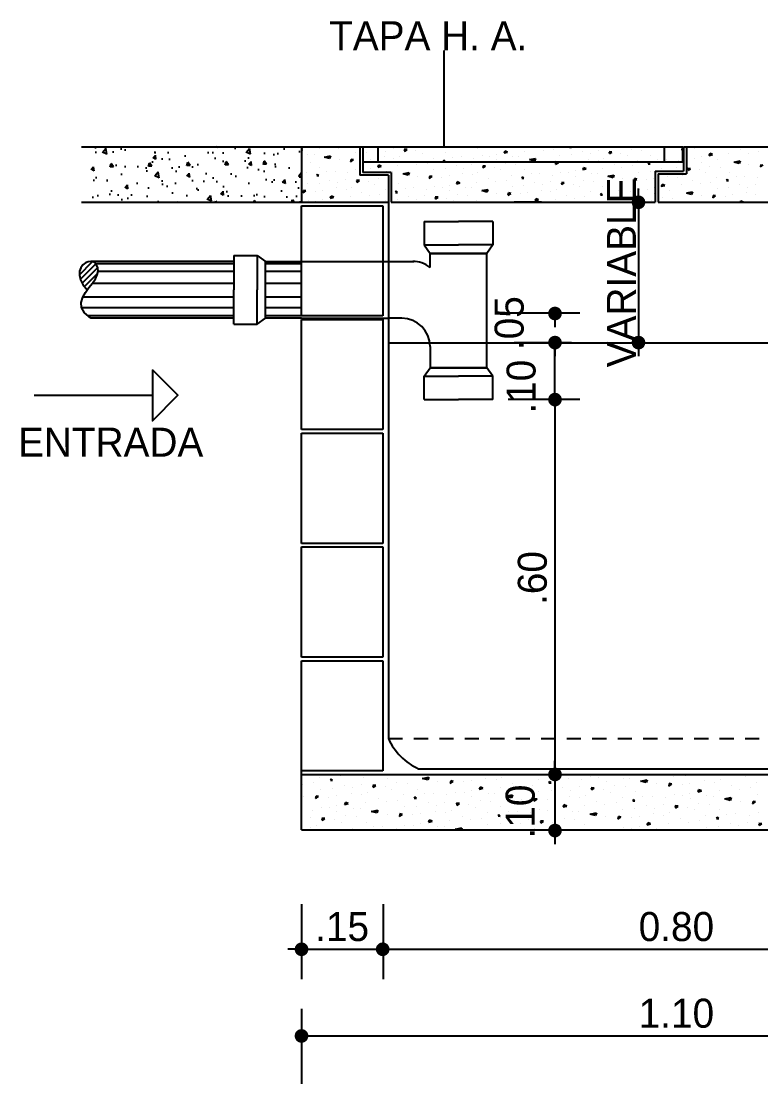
# Model space of a CAD drawing. Header units: inches. Extents: x -370 to 18, y -197 to 199.
# Drawn here: x -215.76 to -209.23, y -80.31 to -70.94 of the extents above; entities that cross this region are included whole.
import ezdxf
from ezdxf.enums import TextEntityAlignment as Align

# ---------------------------------------------------------------- set-up
doc = ezdxf.new("R2010")
doc.units = ezdxf.units.IN
doc.header["$MEASUREMENT"] = 0
doc.linetypes.add('HIDDEN2', pattern=[0.1875, 0.125, -0.0625])
for name, color, linetype in [('1', 1, 'Continuous'), ('2', 2, 'Continuous'), ('3', 3, 'Continuous'), ('5', 1, 'Continuous'), ('6', 6, 'Continuous'), ('6A', 1, 'HIDDEN2'), ('D3', 1, 'Continuous'), ('H', 3, 'Continuous'), ('TEXTO DS', 2, 'Continuous')]:
    doc.layers.add(name, color=color, linetype=linetype)
doc.styles.add('T80', font='')
doc.styles.get('T80').set_extended_font_data('Futura Bk BT')

# ---------------------------------------------------------------- blocks, each defined once
blk = doc.blocks.new('*X677')
at = {"color": 0}
for p, q in [((43.1496, 13.0981), (43.1475, 13.0988)), ((43.1475, 13.0975), (43.1496, 13.0981)), ((43.1787, 13.0991), (43.1787, 13.0991)), ((43.2123, 13.1006), (43.2123, 13.1006)), ((43.2814, 13.099), (43.2814, 13.099)), ((43.3091, 13.1003), (43.3091, 13.1003)), ((43.3332, 13.0981), (43.3282, 13.0984)), ((43.3283, 13.0984), (43.3291, 13.0953)), ((43.329, 13.0953), (43.3332, 13.0981)), ((43.3674, 13.1024), (43.3674, 13.1024)), ((43.3851, 13.1008), (43.3851, 13.1008)), ((43.4564, 13.1028), (43.4561, 13.1015)), ((43.4561, 13.1016), (43.458, 13.1028)), ((43.5596, 13.102), (43.5596, 13.102)), ((43.5914, 13.0988), (43.5914, 13.0988)), ((43.6192, 13.1028), (43.619, 13.1024)), ((43.619, 13.1024), (43.6226, 13.1023)), ((43.6225, 13.1024), (43.622, 13.1028)), ((43.7279, 13.098), (43.7279, 13.098)), ((43.7964, 13.1008), (43.7964, 13.1008)), ((43.8175, 13.1013), (43.8167, 13.0972)), ((43.8167, 13.0972), (43.82, 13.0994)), ((43.82, 13.1009), (43.8175, 13.1014)), ((43.8389, 13.0997), (43.8389, 13.0997)), ((43.8517, 13.1021), (43.8517, 13.1021)), ((43.9201, 13.0976), (43.9201, 13.0976)), ((43.1586, 13.0896), (43.1586, 13.0896)), ((43.1695, 13.0895), (43.1695, 13.0895)), ((43.188, 13.0848), (43.1986, 13.0869)), ((43.1968, 13.0822), (43.188, 13.0848)), ((43.1985, 13.0869), (43.1968, 13.0822)), ((43.2137, 13.0801), (43.2137, 13.0801)), ((43.2348, 13.0806), (43.2339, 13.0765)), ((43.2339, 13.0765), (43.239, 13.0798)), ((43.239, 13.0798), (43.2348, 13.0807)), ((43.2416, 13.0922), (43.2416, 13.0922)), ((43.2561, 13.079), (43.2561, 13.079)), ((43.2621, 13.0936), (43.2621, 13.0936)), ((43.2689, 13.0814), (43.2689, 13.0814)), ((43.2928, 13.085), (43.2928, 13.085)), ((43.2949, 13.0946), (43.2949, 13.0946)), ((43.3097, 13.0828), (43.3097, 13.0828)), ((43.3192, 13.0866), (43.3192, 13.0866)), ((43.3487, 13.0962), (43.3487, 13.0962)), ((43.36, 13.0916), (43.36, 13.0916)), ((43.3791, 13.0825), (43.3791, 13.0825)), ((43.3979, 13.0793), (43.3968, 13.0773)), ((43.4003, 13.0773), (43.3979, 13.0793)), ((43.4014, 13.0922), (43.4014, 13.0922)), ((43.4135, 13.0846), (43.4135, 13.0846)), ((43.4287, 13.085), (43.4287, 13.085)), ((43.4506, 13.0825), (43.4506, 13.0825)), ((43.4654, 13.0873), (43.4654, 13.0873)), ((43.479, 13.0866), (43.479, 13.0866)), ((43.4912, 13.0898), (43.4912, 13.0898)), ((43.4914, 13.0803), (43.4914, 13.0803)), ((43.5054, 13.0954), (43.504, 13.0921)), ((43.504, 13.0922), (43.5101, 13.0937)), ((43.5101, 13.0937), (43.5054, 13.0954)), ((43.5192, 13.0853), (43.5192, 13.0853)), ((43.53, 13.0851), (43.53, 13.0851)), ((43.5393, 13.0947), (43.5393, 13.0947)), ((43.5485, 13.0805), (43.5591, 13.0826)), ((43.5574, 13.0778), (43.5485, 13.0804)), ((43.5591, 13.0826), (43.5574, 13.0779)), ((43.5728, 13.0963), (43.5728, 13.0963)), ((43.6021, 13.0879), (43.6021, 13.0879)), ((43.6227, 13.0893), (43.6227, 13.0893)), ((43.6419, 13.0946), (43.6419, 13.0946)), ((43.6534, 13.0806), (43.6534, 13.0806)), ((43.6554, 13.0903), (43.6554, 13.0903)), ((43.6696, 13.0959), (43.6696, 13.0959)), ((43.6703, 13.0785), (43.6703, 13.0785)), ((43.6797, 13.0822), (43.6797, 13.0822)), ((43.6937, 13.0937), (43.6887, 13.0941)), ((43.6888, 13.094), (43.6896, 13.091)), ((43.6895, 13.091), (43.6937, 13.0937)), ((43.7092, 13.0919), (43.7092, 13.0919)), ((43.7206, 13.0873), (43.7206, 13.0873)), ((43.7396, 13.0782), (43.7396, 13.0782)), ((43.7456, 13.0964), (43.7456, 13.0964)), ((43.7619, 13.0879), (43.7619, 13.0879)), ((43.774, 13.0803), (43.774, 13.0803)), ((43.7893, 13.0806), (43.7893, 13.0806)), ((43.8112, 13.0782), (43.8112, 13.0782)), ((43.8259, 13.083), (43.8259, 13.083)), ((43.8395, 13.0823), (43.8395, 13.0823)), ((43.8517, 13.0854), (43.8517, 13.0854)), ((43.8659, 13.0911), (43.8645, 13.0878)), ((43.8645, 13.0878), (43.8706, 13.0894)), ((43.8706, 13.0894), (43.866, 13.0911)), ((43.8797, 13.0809), (43.8797, 13.0809)), ((43.8998, 13.0904), (43.8998, 13.0904)), ((43.909, 13.0761), (43.9196, 13.0782)), ((43.9196, 13.0782), (43.9179, 13.0735)), ((43.9334, 13.0919), (43.9334, 13.0919)), ((43.952, 13.0945), (43.952, 13.0945)), ((43.1629, 13.0757), (43.1629, 13.0757)), ((43.1792, 13.0672), (43.1792, 13.0672)), ((43.1913, 13.0595), (43.1913, 13.0595)), ((43.2065, 13.0599), (43.2065, 13.0599)), ((43.2432, 13.0623), (43.2432, 13.0623)), ((43.2568, 13.0615), (43.2568, 13.0615)), ((43.269, 13.0647), (43.269, 13.0647)), ((43.2832, 13.0704), (43.2818, 13.0671)), ((43.2818, 13.0671), (43.2879, 13.0687)), ((43.2879, 13.0687), (43.2832, 13.0704)), ((43.297, 13.0602), (43.297, 13.0602)), ((43.3078, 13.0601), (43.3078, 13.0601)), ((43.3171, 13.0697), (43.3171, 13.0697)), ((43.3374, 13.0769), (43.3374, 13.0769)), ((43.3506, 13.0712), (43.3506, 13.0712)), ((43.3693, 13.0738), (43.3693, 13.0738)), ((43.3799, 13.0628), (43.3799, 13.0628)), ((43.3968, 13.0773), (43.4004, 13.0772)), ((43.4005, 13.0642), (43.4005, 13.0642)), ((43.4197, 13.0696), (43.4197, 13.0696)), ((43.4332, 13.0652), (43.4332, 13.0652)), ((43.4474, 13.0709), (43.4474, 13.0709)), ((43.4666, 13.069), (43.4674, 13.0659)), ((43.4715, 13.0687), (43.4666, 13.069)), ((43.4673, 13.0659), (43.4715, 13.0687)), ((43.487, 13.0668), (43.487, 13.0668)), ((43.4984, 13.0622), (43.4984, 13.0622)), ((43.5057, 13.073), (43.5057, 13.073)), ((43.5234, 13.0714), (43.5234, 13.0714)), ((43.5397, 13.0628), (43.5397, 13.0628)), ((43.5743, 13.0757), (43.5743, 13.0757)), ((43.5953, 13.0763), (43.5945, 13.0721)), ((43.5945, 13.0722), (43.5995, 13.0754)), ((43.5995, 13.0754), (43.5953, 13.0763)), ((43.6167, 13.0747), (43.6167, 13.0747)), ((43.6295, 13.077), (43.6295, 13.077)), ((43.6295, 13.0604), (43.6295, 13.0604)), ((43.6437, 13.066), (43.6423, 13.0627)), ((43.6423, 13.0628), (43.6484, 13.0643)), ((43.6484, 13.0643), (43.6438, 13.066)), ((43.6776, 13.0653), (43.6776, 13.0653)), ((43.6979, 13.0726), (43.6979, 13.0726)), ((43.7112, 13.0669), (43.7112, 13.0669)), ((43.7298, 13.0694), (43.7298, 13.0694)), ((43.7584, 13.0749), (43.7573, 13.073)), ((43.7573, 13.073), (43.7609, 13.0729)), ((43.7609, 13.073), (43.7584, 13.0749)), ((43.761, 13.0599), (43.761, 13.0599)), ((43.7802, 13.0652), (43.7802, 13.0652)), ((43.7937, 13.0609), (43.7937, 13.0609)), ((43.808, 13.0665), (43.808, 13.0665)), ((43.8271, 13.0646), (43.8279, 13.0616)), ((43.8321, 13.0643), (43.8271, 13.0646)), ((43.8279, 13.0616), (43.8321, 13.0643)), ((43.8476, 13.0625), (43.8476, 13.0625)), ((43.8519, 13.076), (43.8519, 13.076)), ((43.8662, 13.0686), (43.8662, 13.0686)), ((43.884, 13.067), (43.884, 13.067)), ((43.9179, 13.0735), (43.909, 13.0761)), ((43.9348, 13.0714), (43.9348, 13.0714)), ((43.9559, 13.0719), (43.955, 13.0678)), ((43.955, 13.0678), (43.96, 13.0711)), ((43.1569, 13.0575), (43.1569, 13.0575)), ((43.1757, 13.0542), (43.1746, 13.0523)), ((43.1746, 13.0522), (43.1782, 13.0522)), ((43.1781, 13.0522), (43.1757, 13.0542)), ((43.1975, 13.0445), (43.1975, 13.0445)), ((43.2252, 13.0458), (43.2252, 13.0458)), ((43.2284, 13.0574), (43.2284, 13.0574)), ((43.2444, 13.0439), (43.2452, 13.0408)), ((43.2493, 13.0436), (43.2444, 13.0439)), ((43.2451, 13.0409), (43.2493, 13.0436)), ((43.2649, 13.0417), (43.2649, 13.0417)), ((43.2835, 13.0479), (43.2835, 13.0479)), ((43.3263, 13.0554), (43.3369, 13.0575)), ((43.3352, 13.0528), (43.3263, 13.0554)), ((43.3369, 13.0575), (43.3352, 13.0528)), ((43.3521, 13.0507), (43.3521, 13.0507)), ((43.3731, 13.0512), (43.3723, 13.0471)), ((43.3723, 13.0471), (43.3773, 13.0504)), ((43.3773, 13.0504), (43.3731, 13.0513)), ((43.3945, 13.0496), (43.3945, 13.0496)), ((43.4073, 13.052), (43.4073, 13.052)), ((43.4215, 13.041), (43.4201, 13.0377)), ((43.4262, 13.0392), (43.4216, 13.041)), ((43.4312, 13.0556), (43.4312, 13.0556)), ((43.4481, 13.0534), (43.4481, 13.0534)), ((43.4575, 13.0572), (43.4575, 13.0572)), ((43.4757, 13.0475), (43.4757, 13.0475)), ((43.489, 13.0418), (43.489, 13.0418)), ((43.5076, 13.0444), (43.5076, 13.0444)), ((43.5174, 13.0531), (43.5174, 13.0531)), ((43.5362, 13.0499), (43.5351, 13.0479)), ((43.5351, 13.0479), (43.5387, 13.0478)), ((43.5387, 13.0479), (43.5362, 13.0499)), ((43.5518, 13.0552), (43.5518, 13.0552)), ((43.5671, 13.0556), (43.5671, 13.0556)), ((43.5858, 13.0415), (43.5858, 13.0415)), ((43.589, 13.0531), (43.589, 13.0531)), ((43.6037, 13.0579), (43.6037, 13.0579)), ((43.6173, 13.0572), (43.6173, 13.0572)), ((43.6297, 13.0509), (43.6297, 13.0509)), ((43.644, 13.0436), (43.644, 13.0436)), ((43.6575, 13.0559), (43.6575, 13.0559)), ((43.6618, 13.042), (43.6618, 13.042)), ((43.6683, 13.0557), (43.6683, 13.0557)), ((43.6868, 13.0511), (43.6974, 13.0532)), ((43.6957, 13.0484), (43.6868, 13.051)), ((43.6974, 13.0532), (43.6957, 13.0485)), ((43.7126, 13.0463), (43.7126, 13.0463)), ((43.7337, 13.0469), (43.7328, 13.0427)), ((43.7328, 13.0428), (43.7378, 13.046)), ((43.7378, 13.046), (43.7337, 13.0469)), ((43.7405, 13.0585), (43.7405, 13.0585)), ((43.755, 13.0453), (43.755, 13.0453)), ((43.7678, 13.0476), (43.7678, 13.0476)), ((43.7917, 13.0512), (43.7917, 13.0512)), ((43.8086, 13.0491), (43.8086, 13.0491)), ((43.8181, 13.0528), (43.8181, 13.0528)), ((43.8363, 13.0432), (43.8363, 13.0432)), ((43.8589, 13.0579), (43.8589, 13.0579)), ((43.8779, 13.0488), (43.8779, 13.0488)), ((43.8968, 13.0455), (43.8956, 13.0436)), ((43.8956, 13.0435), (43.8992, 13.0435)), ((43.8992, 13.0436), (43.8967, 13.0455)), ((43.9002, 13.0585), (43.9002, 13.0585)), ((43.9123, 13.0509), (43.9123, 13.0509)), ((43.9276, 13.0512), (43.9276, 13.0512)), ((43.9495, 13.0488), (43.9495, 13.0488)), ((43.1509, 13.0262), (43.1501, 13.022)), ((43.1501, 13.022), (43.1551, 13.0253)), ((43.1551, 13.0253), (43.1509, 13.0262)), ((43.1577, 13.0378), (43.1577, 13.0378)), ((43.1723, 13.0246), (43.1723, 13.0246)), ((43.1783, 13.0392), (43.1783, 13.0392)), ((43.1851, 13.0269), (43.1851, 13.0269)), ((43.209, 13.0305), (43.209, 13.0305)), ((43.211, 13.0402), (43.211, 13.0402)), ((43.2259, 13.0283), (43.2259, 13.0283)), ((43.2353, 13.0321), (43.2353, 13.0321)), ((43.2535, 13.0225), (43.2535, 13.0225)), ((43.2762, 13.0372), (43.2762, 13.0372)), ((43.2952, 13.0281), (43.2952, 13.0281)), ((43.314, 13.0248), (43.3129, 13.0229)), ((43.3129, 13.0228), (43.3165, 13.0228)), ((43.3165, 13.0228), (43.314, 13.0248)), ((43.3175, 13.0378), (43.3175, 13.0378)), ((43.3296, 13.0301), (43.3296, 13.0301)), ((43.3449, 13.0305), (43.3449, 13.0305)), ((43.3668, 13.028), (43.3668, 13.028)), ((43.3815, 13.0328), (43.3815, 13.0328)), ((43.3951, 13.0321), (43.3951, 13.0321)), ((43.4073, 13.0353), (43.4073, 13.0353)), ((43.4075, 13.0259), (43.4075, 13.0259)), ((43.4201, 13.0377), (43.4262, 13.0393)), ((43.4353, 13.0308), (43.4353, 13.0308)), ((43.4461, 13.0307), (43.4461, 13.0307)), ((43.4554, 13.0403), (43.4554, 13.0403)), ((43.4646, 13.026), (43.4752, 13.0281)), ((43.4735, 13.0234), (43.4646, 13.026)), ((43.4752, 13.0281), (43.4735, 13.0234)), ((43.5115, 13.0218), (43.5106, 13.0177)), ((43.5156, 13.021), (43.5115, 13.0219)), ((43.5183, 13.0334), (43.5183, 13.0334)), ((43.5388, 13.0348), (43.5388, 13.0348)), ((43.5456, 13.0226), (43.5456, 13.0226)), ((43.558, 13.0402), (43.558, 13.0402)), ((43.5695, 13.0261), (43.5695, 13.0261)), ((43.5716, 13.0358), (43.5716, 13.0358)), ((43.5864, 13.024), (43.5864, 13.024)), ((43.5959, 13.0278), (43.5959, 13.0278)), ((43.6049, 13.0396), (43.6057, 13.0365)), ((43.6099, 13.0393), (43.6049, 13.0396)), ((43.6057, 13.0365), (43.6099, 13.0393)), ((43.6254, 13.0374), (43.6254, 13.0374)), ((43.6367, 13.0328), (43.6367, 13.0328)), ((43.6557, 13.0237), (43.6557, 13.0237)), ((43.678, 13.0334), (43.678, 13.0334)), ((43.6901, 13.0258), (43.6901, 13.0258)), ((43.7054, 13.0262), (43.7054, 13.0262)), ((43.7273, 13.0237), (43.7273, 13.0237)), ((43.742, 13.0285), (43.742, 13.0285)), ((43.7556, 13.0278), (43.7556, 13.0278)), ((43.7679, 13.031), (43.7679, 13.031)), ((43.7821, 13.0366), (43.7806, 13.0333)), ((43.7807, 13.0334), (43.7868, 13.0349)), ((43.7868, 13.0349), (43.7821, 13.0366)), ((43.7958, 13.0265), (43.7958, 13.0265)), ((43.8159, 13.0359), (43.8159, 13.0359)), ((43.8252, 13.0217), (43.8357, 13.0238)), ((43.8357, 13.0238), (43.834, 13.0191)), ((43.8495, 13.0375), (43.8495, 13.0375)), ((43.8681, 13.04), (43.8681, 13.04)), ((43.8788, 13.0291), (43.8788, 13.0291)), ((43.8993, 13.0305), (43.8993, 13.0305)), ((43.9185, 13.0358), (43.9185, 13.0358)), ((43.93, 13.0218), (43.93, 13.0218)), ((43.9321, 13.0315), (43.9321, 13.0315)), ((43.9463, 13.0371), (43.9463, 13.0371)), ((43.1593, 13.0078), (43.1593, 13.0078)), ((43.1729, 13.0071), (43.1729, 13.0071)), ((43.1851, 13.0103), (43.1851, 13.0103)), ((43.1993, 13.0159), (43.1979, 13.0126)), ((43.1979, 13.0126), (43.204, 13.0142)), ((43.2041, 13.0142), (43.1994, 13.0159)), ((43.2131, 13.0058), (43.2131, 13.0058)), ((43.2239, 13.0056), (43.2239, 13.0056)), ((43.2332, 13.0152), (43.2332, 13.0152)), ((43.2668, 13.0168), (43.2668, 13.0168)), ((43.2854, 13.0193), (43.2854, 13.0193)), ((43.2961, 13.0084), (43.2961, 13.0084)), ((43.3166, 13.0098), (43.3166, 13.0098)), ((43.3358, 13.0151), (43.3358, 13.0151)), ((43.3494, 13.0108), (43.3494, 13.0108)), ((43.3636, 13.0164), (43.3636, 13.0164)), ((43.3827, 13.0145), (43.3835, 13.0114)), ((43.3877, 13.0142), (43.3827, 13.0145)), ((43.3835, 13.0115), (43.3877, 13.0142)), ((43.4032, 13.0123), (43.4032, 13.0123)), ((43.4145, 13.0078), (43.4145, 13.0078)), ((43.4218, 13.0185), (43.4218, 13.0185)), ((43.4396, 13.0169), (43.4396, 13.0169)), ((43.4558, 13.0084), (43.4558, 13.0084)), ((43.4904, 13.0213), (43.4904, 13.0213)), ((43.5106, 13.0177), (43.5156, 13.021)), ((43.5328, 13.0202), (43.5328, 13.0202)), ((43.5457, 13.0059), (43.5457, 13.0059)), ((43.5599, 13.0116), (43.5584, 13.0083)), ((43.5585, 13.0083), (43.5646, 13.0099)), ((43.5646, 13.0098), (43.5599, 13.0116)), ((43.5937, 13.0109), (43.5937, 13.0109)), ((43.6141, 13.0181), (43.6141, 13.0181)), ((43.6273, 13.0124), (43.6273, 13.0124)), ((43.6459, 13.015), (43.6459, 13.015)), ((43.6746, 13.0205), (43.6734, 13.0185)), ((43.6734, 13.0185), (43.677, 13.0184)), ((43.677, 13.0185), (43.6745, 13.0205)), ((43.6963, 13.0108), (43.6963, 13.0108)), ((43.7099, 13.0064), (43.7099, 13.0064)), ((43.7241, 13.0121), (43.7241, 13.0121)), ((43.7482, 13.0098), (43.7441, 13.0101)), ((43.7458, 13.0083), (43.7482, 13.0098)), ((43.7637, 13.008), (43.7637, 13.008)), ((43.768, 13.0215), (43.768, 13.0215)), ((43.7824, 13.0142), (43.7824, 13.0142)), ((43.8001, 13.0126), (43.8001, 13.0126)), ((43.834, 13.019), (43.8252, 13.0216)), ((43.8509, 13.0169), (43.8509, 13.0169)), ((43.872, 13.0175), (43.8711, 13.0133)), ((43.8711, 13.0134), (43.8761, 13.0166)), ((43.8761, 13.0166), (43.872, 13.0175)), ((43.8933, 13.0159), (43.8933, 13.0159)), ((43.9061, 13.0182), (43.9061, 13.0182)), ((43.9204, 13.0072), (43.9197, 13.0056)), ((43.9249, 13.0056), (43.9204, 13.0072)), ((43.9469, 13.0197), (43.9469, 13.0197)), ((43.9542, 13.0065), (43.9542, 13.0065))]:
    blk.add_line(p, q, dxfattribs=at)
blk = doc.blocks.new('*X676')
at = {"color": 0}
for p, q in [((41.3229, 1.7767), (41.3229, 1.7767)), ((41.3982, 1.7636), (41.3937, 1.7559)), ((41.3937, 1.7559), (41.4081, 1.7557)), ((41.4081, 1.7557), (41.3982, 1.7636)), ((41.4606, 1.785), (41.4606, 1.785)), ((41.5216, 1.7865), (41.5216, 1.7865)), ((41.6092, 1.7766), (41.6092, 1.7766)), ((41.7225, 1.793), (41.7225, 1.793)), ((41.7722, 1.768), (41.7722, 1.768)), ((41.8834, 1.7877), (41.8834, 1.7877)), ((41.9266, 1.7872), (41.9266, 1.7872)), ((42.0007, 1.7686), (42.043, 1.7769)), ((42.0361, 1.7581), (42.0007, 1.7685)), ((42.043, 1.7769), (42.0361, 1.7581)), ((42.188, 1.7518), (42.1845, 1.7352)), ((42.2046, 1.7484), (42.188, 1.7519)), ((42.3245, 1.7547), (42.3245, 1.7547)), ((42.4201, 1.7691), (42.4201, 1.7691)), ((42.4877, 1.7605), (42.4877, 1.7605)), ((42.5256, 1.7755), (42.5256, 1.7755)), ((42.7651, 1.7594), (42.7651, 1.7594)), ((42.9027, 1.7677), (42.9027, 1.7677)), ((42.9638, 1.7692), (42.9638, 1.7692)), ((43.0513, 1.7592), (43.0513, 1.7592)), ((43.1103, 1.7785), (43.1103, 1.7785)), ((43.1647, 1.7756), (43.1647, 1.7756)), ((43.2136, 1.7883), (43.2136, 1.7883)), ((43.3255, 1.7704), (43.3255, 1.7704)), ((43.3687, 1.7698), (43.3687, 1.7698)), ((43.4428, 1.7512), (43.4851, 1.7596)), ((43.4851, 1.7596), (43.4782, 1.7408)), ((43.6573, 1.7808), (43.6573, 1.7808)), ((43.7395, 1.7864), (43.7395, 1.7864)), ((43.8622, 1.7517), (43.8622, 1.7517)), ((43.8705, 1.7904), (43.8705, 1.7904)), ((43.9677, 1.7582), (43.9677, 1.7582)), ((44.0067, 1.7945), (44.007, 1.7932)), ((44.007, 1.7932), (44.0089, 1.7945)), ((44.1311, 1.7784), (44.1311, 1.7784)), ((41.2092, 1.7315), (41.2092, 1.7315)), ((41.2837, 1.7417), (41.2837, 1.7417)), ((41.3264, 1.6979), (41.3264, 1.6979)), ((41.4086, 1.7036), (41.4086, 1.7036)), ((41.4854, 1.7248), (41.4854, 1.7248)), ((41.5396, 1.7075), (41.5396, 1.7075)), ((41.5964, 1.7302), (41.5964, 1.7302)), ((41.6928, 1.7212), (41.6729, 1.7226)), ((41.6729, 1.7225), (41.6761, 1.7103)), ((41.6761, 1.7103), (41.6928, 1.7212)), ((41.7549, 1.7138), (41.7549, 1.7138)), ((41.8001, 1.6955), (41.8001, 1.6955)), ((41.8295, 1.7384), (41.8295, 1.7384)), ((41.9004, 1.732), (41.9004, 1.732)), ((41.9655, 1.698), (41.9655, 1.698)), ((42.1037, 1.7496), (42.1037, 1.7496)), ((42.1845, 1.7353), (42.2046, 1.7483)), ((42.2734, 1.7453), (42.2734, 1.7453)), ((42.3248, 1.6881), (42.3248, 1.6881)), ((42.3817, 1.7107), (42.376, 1.6975)), ((42.376, 1.6975), (42.4005, 1.7039)), ((42.4005, 1.7038), (42.3817, 1.7107)), ((42.517, 1.708), (42.517, 1.708)), ((42.5984, 1.7369), (42.5984, 1.7369)), ((42.6513, 1.7141), (42.6513, 1.7141)), ((42.7258, 1.7243), (42.7258, 1.7243)), ((42.8404, 1.7462), (42.8358, 1.7385)), ((42.8358, 1.7385), (42.8502, 1.7383)), ((42.8502, 1.7384), (42.8403, 1.7463)), ((42.8507, 1.6862), (42.8507, 1.6862)), ((42.9275, 1.7075), (42.9275, 1.7075)), ((42.9817, 1.6902), (42.9817, 1.6902)), ((43.0385, 1.7128), (43.0385, 1.7128)), ((43.115, 1.7052), (43.1182, 1.6929)), ((43.1349, 1.7039), (43.115, 1.7052)), ((43.1182, 1.693), (43.1349, 1.7039)), ((43.197, 1.6965), (43.197, 1.6965)), ((43.2143, 1.7506), (43.2143, 1.7506)), ((43.2716, 1.7211), (43.2716, 1.7211)), ((43.3426, 1.7147), (43.3426, 1.7147)), ((43.4782, 1.7407), (43.4428, 1.7512)), ((43.5458, 1.7322), (43.5458, 1.7322)), ((43.6302, 1.7345), (43.6266, 1.7179)), ((43.6266, 1.7179), (43.6467, 1.731)), ((43.6467, 1.731), (43.6301, 1.7345)), ((43.7155, 1.7279), (43.7155, 1.7279)), ((43.7666, 1.7373), (43.7666, 1.7373)), ((43.8238, 1.6933), (43.8181, 1.6801)), ((43.8181, 1.6801), (43.8426, 1.6865)), ((43.8426, 1.6865), (43.8238, 1.6933)), ((43.9298, 1.7431), (43.9298, 1.7431)), ((43.9591, 1.6906), (43.9591, 1.6906)), ((44.0405, 1.7196), (44.0405, 1.7196)), ((44.0935, 1.6968), (44.0935, 1.6968)), ((44.1679, 1.707), (44.1679, 1.707)), ((44.2072, 1.742), (44.2072, 1.742)), ((41.2149, 1.6493), (41.2149, 1.6493)), ((41.2992, 1.6516), (41.2957, 1.635)), ((41.2957, 1.635), (41.3158, 1.6481)), ((41.3158, 1.6481), (41.2992, 1.6516)), ((41.3846, 1.6451), (41.3846, 1.6451)), ((41.4357, 1.6544), (41.4357, 1.6544)), ((41.5313, 1.6688), (41.5313, 1.6688)), ((41.5989, 1.6602), (41.5989, 1.6602)), ((41.6368, 1.6753), (41.6368, 1.6753)), ((41.7096, 1.6367), (41.7096, 1.6367)), ((41.7625, 1.6139), (41.7625, 1.6139)), ((41.837, 1.6241), (41.837, 1.6241)), ((41.8763, 1.6591), (41.8763, 1.6591)), ((41.9516, 1.646), (41.947, 1.6383)), ((41.947, 1.6383), (41.9614, 1.6381)), ((41.9614, 1.6381), (41.9515, 1.646)), ((42.0139, 1.6674), (42.0139, 1.6674)), ((42.075, 1.6689), (42.075, 1.6689)), ((42.1497, 1.6125), (42.1497, 1.6125)), ((42.1625, 1.659), (42.1625, 1.659)), ((42.2215, 1.6782), (42.2215, 1.6782)), ((42.2759, 1.6754), (42.2759, 1.6754)), ((42.3255, 1.6504), (42.3255, 1.6504)), ((42.3828, 1.6208), (42.3828, 1.6208)), ((42.4367, 1.6701), (42.4367, 1.6701)), ((42.4538, 1.6144), (42.4538, 1.6144)), ((42.4799, 1.6696), (42.4799, 1.6696)), ((42.554, 1.651), (42.5963, 1.6593)), ((42.5894, 1.6405), (42.5541, 1.6509)), ((42.5963, 1.6593), (42.5894, 1.6405)), ((42.657, 1.632), (42.657, 1.632)), ((42.7414, 1.6342), (42.7378, 1.6176)), ((42.7378, 1.6177), (42.758, 1.6307)), ((42.7579, 1.6307), (42.7413, 1.6343)), ((42.7685, 1.6805), (42.7685, 1.6805)), ((42.8267, 1.6277), (42.8267, 1.6277)), ((42.8779, 1.6371), (42.8779, 1.6371)), ((42.9734, 1.6514), (42.9734, 1.6514)), ((43.041, 1.6429), (43.041, 1.6429)), ((43.0789, 1.6579), (43.0789, 1.6579)), ((43.1517, 1.6193), (43.1517, 1.6193)), ((43.2423, 1.6782), (43.2423, 1.6782)), ((43.3184, 1.6417), (43.3184, 1.6417)), ((43.3937, 1.6286), (43.3891, 1.6209)), ((43.3891, 1.6209), (43.4036, 1.6207)), ((43.4035, 1.6208), (43.3936, 1.6286)), ((43.4076, 1.6806), (43.4076, 1.6806)), ((43.456, 1.6501), (43.456, 1.6501)), ((43.5171, 1.6515), (43.5171, 1.6515)), ((43.6046, 1.6416), (43.6046, 1.6416)), ((43.6637, 1.6609), (43.6637, 1.6609)), ((43.718, 1.658), (43.718, 1.658)), ((43.767, 1.6707), (43.767, 1.6707)), ((43.7676, 1.633), (43.7676, 1.633)), ((43.8788, 1.6527), (43.8788, 1.6527)), ((43.9221, 1.6522), (43.9221, 1.6522)), ((43.9962, 1.6336), (44.0384, 1.642)), ((44.0315, 1.6231), (43.9962, 1.6335)), ((44.0384, 1.6419), (44.0315, 1.6232)), ((44.0991, 1.6146), (44.0991, 1.6146)), ((44.1835, 1.6169), (44.1799, 1.6003)), ((44.1799, 1.6003), (44.2001, 1.6134)), ((44.2001, 1.6134), (44.1835, 1.6169)), ((44.2107, 1.6632), (44.2107, 1.6632)), ((41.2737, 1.5587), (41.2737, 1.5587)), ((41.3327, 1.578), (41.3327, 1.578)), ((41.3871, 1.5751), (41.3871, 1.5751)), ((41.436, 1.5879), (41.436, 1.5879)), ((41.4367, 1.5501), (41.4367, 1.5501)), ((41.4929, 1.6105), (41.4872, 1.5972)), ((41.4872, 1.5973), (41.5117, 1.6036)), ((41.5117, 1.6036), (41.4929, 1.6105)), ((41.5479, 1.5699), (41.5479, 1.5699)), ((41.5911, 1.5693), (41.5911, 1.5693)), ((41.6282, 1.6077), (41.6282, 1.6077)), ((41.6653, 1.5507), (41.7075, 1.5591)), ((41.7006, 1.5403), (41.6653, 1.5507)), ((41.7075, 1.5591), (41.7006, 1.5403)), ((41.8797, 1.5803), (41.8797, 1.5803)), ((41.9619, 1.586), (41.9619, 1.586)), ((42.0387, 1.6072), (42.0387, 1.6072)), ((42.0847, 1.5512), (42.0847, 1.5512)), ((42.0929, 1.5899), (42.0929, 1.5899)), ((42.1522, 1.5426), (42.1522, 1.5426)), ((42.1901, 1.5577), (42.1901, 1.5577)), ((42.2462, 1.6036), (42.2262, 1.605)), ((42.2263, 1.6049), (42.2294, 1.5927)), ((42.2294, 1.5927), (42.2462, 1.6036)), ((42.3082, 1.5962), (42.3082, 1.5962)), ((42.3535, 1.5779), (42.3535, 1.5779)), ((42.4296, 1.5415), (42.4296, 1.5415)), ((42.5188, 1.5804), (42.5188, 1.5804)), ((42.5673, 1.5498), (42.5673, 1.5498)), ((42.6283, 1.5513), (42.6283, 1.5513)), ((42.7158, 1.5414), (42.7158, 1.5414)), ((42.7749, 1.5606), (42.7749, 1.5606)), ((42.8292, 1.5578), (42.8292, 1.5578)), ((42.8782, 1.5705), (42.8782, 1.5705)), ((42.935, 1.5931), (42.9293, 1.5799)), ((42.9293, 1.5799), (42.9538, 1.5862)), ((42.9538, 1.5862), (42.935, 1.5931)), ((42.99, 1.5525), (42.99, 1.5525)), ((43.0333, 1.552), (43.0333, 1.552)), ((43.0703, 1.5904), (43.0703, 1.5904)), ((43.1074, 1.5334), (43.1496, 1.5417)), ((43.1496, 1.5417), (43.1428, 1.5229)), ((43.2047, 1.5965), (43.2047, 1.5965)), ((43.2791, 1.6067), (43.2791, 1.6067)), ((43.3219, 1.5629), (43.3219, 1.5629)), ((43.404, 1.5686), (43.404, 1.5686)), ((43.4808, 1.5899), (43.4808, 1.5899)), ((43.535, 1.5726), (43.535, 1.5726)), ((43.5919, 1.5952), (43.5919, 1.5952)), ((43.6883, 1.5862), (43.6683, 1.5876)), ((43.6684, 1.5876), (43.6715, 1.5753)), ((43.6715, 1.5754), (43.6883, 1.5862)), ((43.7503, 1.5788), (43.7503, 1.5788)), ((43.7956, 1.5605), (43.7956, 1.5605)), ((43.8249, 1.6035), (43.8249, 1.6035)), ((43.8959, 1.5971), (43.8959, 1.5971)), ((43.9609, 1.563), (43.9609, 1.563)), ((44.217, 1.5433), (44.217, 1.5433)), ((41.2041, 1.4897), (41.2041, 1.4897)), ((41.2609, 1.5123), (41.2609, 1.5123)), ((41.3574, 1.5034), (41.3374, 1.5047)), ((41.3375, 1.5047), (41.3406, 1.4924)), ((41.3406, 1.4925), (41.3574, 1.5034)), ((41.4194, 1.496), (41.4194, 1.496)), ((41.4647, 1.4777), (41.4647, 1.4777)), ((41.494, 1.5206), (41.494, 1.5206)), ((41.565, 1.5142), (41.565, 1.5142)), ((41.63, 1.4801), (41.63, 1.4801)), ((41.7682, 1.5317), (41.7682, 1.5317)), ((41.8526, 1.534), (41.849, 1.5174)), ((41.849, 1.5174), (41.8692, 1.5305)), ((41.8692, 1.5305), (41.8526, 1.534)), ((41.9379, 1.5274), (41.9379, 1.5274)), ((41.9891, 1.5368), (41.9891, 1.5368)), ((42.0462, 1.4929), (42.0405, 1.4796)), ((42.0405, 1.4796), (42.065, 1.486)), ((42.065, 1.486), (42.0462, 1.4929)), ((42.1815, 1.4901), (42.1815, 1.4901)), ((42.2629, 1.5191), (42.2629, 1.5191)), ((42.3159, 1.4963), (42.3159, 1.4963)), ((42.3903, 1.5065), (42.3903, 1.5065)), ((42.5003, 1.5206), (42.5148, 1.5205)), ((42.5049, 1.5284), (42.5004, 1.5207)), ((42.5147, 1.5205), (42.5048, 1.5284)), ((42.5921, 1.4896), (42.5921, 1.4896)), ((42.6462, 1.4723), (42.6462, 1.4723)), ((42.7031, 1.4949), (42.7031, 1.4949)), ((42.7995, 1.486), (42.7795, 1.4874)), ((42.7796, 1.4873), (42.7828, 1.4751)), ((42.7827, 1.4751), (42.7995, 1.486)), ((42.8615, 1.4786), (42.8615, 1.4786)), ((42.8788, 1.5328), (42.8788, 1.5328)), ((42.9362, 1.5032), (42.9362, 1.5032)), ((43.0071, 1.4968), (43.0071, 1.4968)), ((43.1428, 1.5229), (43.1074, 1.5333)), ((43.2103, 1.5143), (43.2103, 1.5143)), ((43.2911, 1.5001), (43.3113, 1.5131)), ((43.2947, 1.5166), (43.2912, 1.5)), ((43.3113, 1.5131), (43.2947, 1.5167)), ((43.38, 1.5101), (43.38, 1.5101)), ((43.4312, 1.5194), (43.4312, 1.5194)), ((43.4883, 1.4755), (43.4826, 1.4622)), ((43.5071, 1.4686), (43.4883, 1.4755)), ((43.5268, 1.5338), (43.5268, 1.5338)), ((43.5943, 1.5252), (43.5943, 1.5252)), ((43.6237, 1.4727), (43.6237, 1.4727)), ((43.6322, 1.5403), (43.6322, 1.5403)), ((43.705, 1.5017), (43.705, 1.5017)), ((43.758, 1.4789), (43.758, 1.4789)), ((43.8324, 1.4891), (43.8324, 1.4891)), ((43.8717, 1.5241), (43.8717, 1.5241)), ((43.947, 1.511), (43.9425, 1.5033)), ((43.9425, 1.5033), (43.9569, 1.5031)), ((43.9568, 1.5031), (43.947, 1.511)), ((44.0094, 1.5325), (44.0094, 1.5325)), ((44.0342, 1.4722), (44.0342, 1.4722)), ((44.0704, 1.5339), (44.0704, 1.5339)), ((44.1452, 1.4776), (44.1452, 1.4776)), ((44.1579, 1.524), (44.1579, 1.524)), ((41.2634, 1.4424), (41.2634, 1.4424)), ((41.3013, 1.4574), (41.3013, 1.4574)), ((41.5408, 1.4413), (41.5408, 1.4413)), ((41.6785, 1.4496), (41.6785, 1.4496)), ((41.7395, 1.4511), (41.7395, 1.4511)), ((41.827, 1.4411), (41.827, 1.4411)), ((41.8861, 1.4604), (41.8861, 1.4604)), ((41.9404, 1.4575), (41.9404, 1.4575)), ((41.9894, 1.4702), (41.9894, 1.4702)), ((41.99, 1.4325), (41.99, 1.4325)), ((42.1012, 1.4523), (42.1012, 1.4523)), ((42.1445, 1.4517), (42.1445, 1.4517)), ((42.2186, 1.4331), (42.2608, 1.4415)), ((42.2294, 1.4299), (42.2186, 1.4331)), ((42.2608, 1.4415), (42.2566, 1.4299)), ((42.4331, 1.4627), (42.4331, 1.4627)), ((42.5152, 1.4683), (42.5152, 1.4683)), ((42.638, 1.4336), (42.638, 1.4336)), ((42.7435, 1.4401), (42.7435, 1.4401)), ((42.9068, 1.4603), (42.9068, 1.4603)), ((43.0721, 1.4627), (43.0721, 1.4627)), ((43.1206, 1.4322), (43.1206, 1.4322)), ((43.1816, 1.4337), (43.1816, 1.4337)), ((43.3282, 1.443), (43.3282, 1.443)), ((43.3825, 1.4401), (43.3825, 1.4401)), ((43.4315, 1.4529), (43.4315, 1.4529)), ((43.4826, 1.4623), (43.5071, 1.4686)), ((43.5433, 1.4349), (43.5433, 1.4349)), ((43.5866, 1.4344), (43.5866, 1.4344)), ((43.8752, 1.4453), (43.8752, 1.4453)), ((43.9574, 1.451), (43.9574, 1.451)), ((44.0883, 1.4549), (44.0883, 1.4549)), ((44.2416, 1.4686), (44.2216, 1.47)), ((44.2217, 1.4699), (44.2249, 1.4577)), ((44.2248, 1.4577), (44.2416, 1.4686))]:
    blk.add_line(p, q, dxfattribs=at)
blk = doc.blocks.new('DOT')
at = {"color": 0, "linetype": 'ByBlock'}
blk.add_line((-0.5, 0), (-1, 0), dxfattribs=at)
at = {"color": 0, "linetype": 'ByBlock', "const_width": 0.5}
blk.add_lwpolyline([(-0.25, 0, 1), (0.25, 0, 1)], format="xyb", close=True, dxfattribs=at)

msp = doc.modelspace()

# ---------------------------------------------------------------- hatches: boundary and pattern name
at = {"layer": 'D3', "ltscale": 0.2}
h = msp.add_hatch(dxfattribs=at)
h.set_pattern_fill('AR-CONC', color=1, scale=0.046975, angle=33, style=0)
h.set_pattern_definition([(97, (2112.7684, -87.44628), (-0.298630216, 0.158784502), [0.03523121, -0.387543336]), (152, (2112.7684, -87.4463), (0.24710696, 0.26083875), [0.02818497, -0.31003467]), (46.5486, (2112.7435, -87.43305), (-0.051523583, 0.419623207), [0.02994192, -0.329361155]), (100.8158, (2112.81957, -87.3675), (-0.462802736, 0.207838415), [0.05284682, -0.581315]), (50.3644, (2112.781, -87.35017), (-0.11900234, 0.62289619), [0.04491288, -0.49404165]), (155.8158, (2112.81957, -87.3675), (-0.11900185, 0.62289628), [0.04227745, -0.465052]), (126, (2112.76738, -87.3616), (-0.338168126, -0.005902747), [0.03523121, -0.387543336]), (181, (2112.76738, -87.3616), (0.08966748, 0.34793454), [0.02818497, -0.31003467]), (75.5486, (2112.7392, -87.3621), (-0.24850091, 0.3420316), [0.02994192, -0.329361155]), (109.5, (2112.7684, -87.44628), (0.080378308, 0.134259578), [0, -0.306276673, 0, -0.314732164, 0, -0.311209042]), (139.5, (2112.7684, -87.44628), (-0.002732375, 0.222689181), [0, -0.179444308, 0, -0.29923043, 0, -0.118611748]), (179.5, (2112.85625, -87.50334), (-0.2160779245, 0.127689389), [0, -0.117437375, 0, -0.366404608, 0, -0.48619073]), (189.5, (2112.89565, -87.52892), (-0.204143734, 0.188642499), [0, -0.152668587, 0, -0.24333024, 0, -0.34526588])])
h.paths.add_polyline_path([(-213.28789, -72.05019), (-213.28789, -72.53791), (-215.18173, -72.53791), (-215.18173, -72.05019)])

# ---------------------------------------------------------------- linework, layer by layer
at = {"color": 1}
for p, q in [((-215.23081, -72.05019), (-212.74671, -72.05019)), ((-209.91412, -72.05019), (-207.05646, -72.05019)), ((-215.23081, -72.53791), (-212.52096, -72.53791)), ((-212.49587, -72.53791), (-210.16496, -72.53791)), ((-210.13988, -72.53791), (-207.30729, -72.53791)), ((-213.28789, -73.54127), (-213.28789, -72.56965)), ((-212.57112, -72.56965), (-212.57112, -73.54127)), ((-213.28789, -74.54462), (-213.28789, -73.573)), ((-212.57112, -73.573), (-212.57112, -74.54462)), ((-213.28789, -75.54797), (-213.28789, -74.57635)), ((-212.57112, -74.57635), (-212.57112, -75.54797)), ((-213.28789, -76.55132), (-213.28789, -75.5797)), ((-212.57112, -75.5797), (-212.57112, -76.55132)), ((-213.28789, -78.07413), (-213.28789, -76.58305)), ((-212.57112, -76.58305), (-212.57112, -77.55467)), ((-213.28789, -77.5864), (-206.51527, -77.5864)), ((-213.28789, -78.07413), (-206.51527, -78.07413))]:
    msp.add_line(p, q, dxfattribs=at)
at = {"layer": '1'}
for p, q in [((-213.88591, -73.08324), (-215.10343, -73.08324)), ((-213.28789, -73.08324), (-213.60465, -73.08324)), ((-213.88591, -73.14904), (-215.08488, -73.14904)), ((-213.28789, -73.14904), (-213.60465, -73.14904)), ((-213.88591, -73.25638), (-215.13675, -73.25638)), ((-213.28789, -73.25638), (-213.60465, -73.25638)), ((-213.88591, -73.37537), (-215.21866, -73.37537)), ((-213.28789, -73.37537), (-213.60465, -73.37537)), ((-213.88591, -73.47165), (-215.2278, -73.47165)), ((-213.28789, -73.47165), (-213.60465, -73.47165)), ((-213.88591, -73.53962), (-215.17478, -73.53962)), ((-213.28789, -73.53962), (-213.60465, -73.53962))]:
    msp.add_line(p, q, dxfattribs=at)
at = {"layer": '2'}
for p, q in [((-212.52096, -72.53791), (-212.52096, -77.27002)), ((-212.20553, -72.7084), (-211.90196, -72.7084)), ((-212.20553, -72.7084), (-212.20553, -72.91441)), ((-211.59838, -72.7084), (-211.90196, -72.7084)), ((-211.59838, -72.7084), (-211.59838, -72.91441)), ((-212.20553, -72.91441), (-212.15255, -72.98967)), ((-212.20553, -72.91441), (-211.90196, -72.91441)), ((-211.59838, -72.91441), (-211.90196, -72.91441)), ((-211.59838, -72.91441), (-211.65136, -72.98967)), ((-213.88591, -73.00786), (-213.6799, -73.00786)), ((-213.88591, -73.00786), (-213.88591, -73.31143)), ((-213.6799, -73.00786), (-213.60465, -73.06084)), ((-213.6799, -73.00786), (-213.6799, -73.31143)), ((-211.65136, -72.98967), (-212.15255, -72.98967)), ((-212.15255, -72.98967), (-211.65136, -72.98967)), ((-212.15255, -73.11364), (-212.15255, -72.98967)), ((-211.65136, -73.99857), (-211.65136, -72.98967)), ((-213.88591, -73.06084), (-215.14875, -73.06084)), ((-213.60465, -73.06084), (-213.28789, -73.06084)), ((-213.60465, -73.56203), (-213.60465, -73.06084)), ((-212.52096, -73.06084), (-212.2954, -73.06084)), ((-213.88591, -73.61501), (-213.88591, -73.31143)), ((-213.6799, -73.61501), (-213.6799, -73.31143)), ((-213.88591, -73.56203), (-215.14875, -73.56203)), ((-213.6799, -73.61501), (-213.60465, -73.56203)), ((-213.28789, -73.56203), (-213.60465, -73.56203)), ((-212.40315, -73.56203), (-212.52096, -73.56203)), ((-213.88591, -73.61501), (-213.6799, -73.61501)), ((-212.15255, -73.81263), (-212.15255, -73.99857)), ((-212.20553, -74.07382), (-212.15255, -73.99857)), ((-212.15255, -73.99857), (-211.65136, -73.99857)), ((-211.65136, -73.99857), (-212.15255, -73.99857)), ((-212.15255, -73.99857), (-212.15255, -73.99857)), ((-211.65136, -73.99857), (-211.65136, -73.99857)), ((-211.59838, -74.07382), (-211.65136, -73.99857)), ((-212.20553, -74.07382), (-211.90196, -74.07382)), ((-212.20553, -74.27983), (-212.20553, -74.07382)), ((-211.59838, -74.07382), (-211.90196, -74.07382)), ((-211.59838, -74.27983), (-211.59838, -74.07382)), ((-212.20553, -74.27983), (-211.90196, -74.27983)), ((-211.59838, -74.27983), (-211.90196, -74.27983)), ((-211.59838, -74.27983), (-211.90196, -74.27983))]:
    msp.add_line(p, q, dxfattribs=at)
at = {"layer": '2', "color": 1}
msp.add_line((-212.25474, -77.53623), (-207.54843, -77.53623), dxfattribs=at)
at = {"layer": '2'}
msp.add_lwpolyline([(-215.14875, -73.56203), (-215.20327, -73.5151), (-215.22959, -73.46849), (-215.23328, -73.42253), (-215.2199, -73.37753), (-215.19502, -73.33384), (-215.16422, -73.29176), (-215.13306, -73.25162), (-215.10711, -73.21375), (-215.09081, -73.17853), (-215.084, -73.14661), (-215.08543, -73.11867), (-215.09382, -73.09544), (-215.10788, -73.0776), (-215.12635, -73.06587), (-215.14795, -73.06094), (-215.1714, -73.06352), (-215.19526, -73.07406), (-215.21733, -73.09203), (-215.23526, -73.11662), (-215.24668, -73.14706), (-215.24924, -73.18255), (-215.24056, -73.2223), (-215.21829, -73.26552), (-215.18007, -73.31143)], dxfattribs=at)
for centre, radius, start, end in [((-212.30642, -73.31143), 0.2506, 52.120706, 90), ((-212.40315, -73.81263), 0.2506, 0, 90), ((-212.03556, -77.05083), 0.53259, 204.301416, 245.698584)]:
    msp.add_arc(centre, radius, start, end, dxfattribs=at)
at = {"layer": '3'}
for p, q in [((-215.24891, -73.17796), (-215.13487, -73.06392)), ((-215.24101, -73.22023), (-215.10369, -73.08291)), ((-215.22436, -73.25375), (-215.08645, -73.11584)), ((-215.20361, -73.28316), (-215.08859, -73.16815)), ((-212.52096, -73.77816), (-207.28221, -73.77816)), ((-215.64865, -74.24196), (-214.60442, -74.24196))]:
    msp.add_line(p, q, dxfattribs=at)
msp.add_lwpolyline([(-214.60442, -74.01623), (-214.60442, -74.46769), (-214.37869, -74.24196)], close=True, dxfattribs=at)
at = {"layer": '5'}
for p, q in [((-212.77179, -72.05019), (-212.77179, -72.30102)), ((-212.74671, -72.05019), (-212.74671, -72.27594)), ((-212.74237, -72.18667), (-212.74237, -72.05019)), ((-212.61179, -72.18667), (-212.61179, -72.05019)), ((-210.08193, -72.18667), (-210.08193, -72.05019)), ((-209.91972, -72.18667), (-209.91972, -72.05019)), ((-209.91412, -72.05019), (-209.91412, -72.2634)), ((-209.88904, -72.05019), (-209.88904, -72.28848)), ((-212.52096, -72.30102), (-212.77179, -72.30102)), ((-212.49587, -72.27594), (-212.74671, -72.27594)), ((-212.52096, -72.30102), (-212.52096, -72.53791)), ((-212.49587, -72.27594), (-212.49587, -72.53791)), ((-210.16496, -72.2634), (-210.16496, -72.53791)), ((-210.16496, -72.2634), (-209.91412, -72.2634)), ((-210.13988, -72.28848), (-210.13988, -72.53791)), ((-210.13988, -72.28848), (-209.88904, -72.28848)), ((-213.28789, -72.56965), (-212.57112, -72.56965))]:
    msp.add_line(p, q, dxfattribs=at)
at = {"layer": '5', "color": 1}
for p, q in [((-212.74237, -72.05019), (-209.91972, -72.05019)), ((-209.91972, -72.18667), (-212.74237, -72.18667))]:
    msp.add_line(p, q, dxfattribs=at)
at = {"layer": '6'}
msp.add_line((-213.28789, -73.06084), (-212.52096, -73.06084), dxfattribs=at)
at = {"layer": '6A'}
msp.add_line((-212.52096, -77.27002), (-207.28221, -77.27002), dxfattribs=at)
at = {"layer": 'D3', "color": 1, "ltscale": 0.2}
msp.add_line((-213.28789, -72.05019), (-213.28789, -72.53791), dxfattribs=at)
at = {"layer": 'D3', "color": 3}
for p, q in [((-211.16832, -72.53791), (-211.41142, -72.53791)), ((-210.31265, -72.53791), (-210.31265, -73.77816)), ((-210.90494, -73.77816), (-211.41142, -73.77816)), ((-211.0499, -74.27983), (-211.0499, -73.77816)), ((-211.0499, -74.32744), (-211.0499, -78.07413)), ((-213.28789, -78.73041), (-213.28789, -79.39269)), ((-212.5655, -78.73041), (-212.5655, -79.39269)), ((-213.28789, -79.12864), (-212.57112, -79.12864)), ((-212.45072, -79.12864), (-207.35244, -79.12864)), ((-213.28789, -79.65253), (-213.28789, -80.03166)), ((-213.28789, -79.65253), (-213.28789, -80.31481)), ((-213.16749, -79.89306), (-206.63568, -79.89306))]:
    msp.add_line(p, q, dxfattribs=at)
at = {"layer": 'D3'}
for p, q in [((-211.46453, -73.51337), (-210.83151, -73.51337)), ((-211.46453, -74.27554), (-210.83151, -74.27554))]:
    msp.add_line(p, q, dxfattribs=at)
at = {"layer": 'H'}
for p, q in [((-212.03054, -71.20091), (-212.03054, -72.05019)), ((-212.57112, -73.54127), (-213.28789, -73.54127)), ((-213.28789, -73.56203), (-212.52096, -73.56203)), ((-213.28789, -73.573), (-212.57112, -73.573)), ((-212.57112, -74.54462), (-213.28789, -74.54462)), ((-213.28789, -74.57635), (-212.57112, -74.57635)), ((-212.57112, -75.54797), (-213.28789, -75.54797)), ((-213.28789, -75.5797), (-212.57112, -75.5797)), ((-212.57112, -76.55132), (-213.28789, -76.55132)), ((-213.28789, -76.58305), (-212.57112, -76.58305)), ((-212.57112, -77.55467), (-213.28789, -77.55467))]:
    msp.add_line(p, q, dxfattribs=at)

# ---------------------------------------------------------------- block references
at = {"layer": 'D3', "color": 1, "ltscale": 0.2}
for name, p, xscale, yscale, zscale in [('*X677', (-429.74873, -137.78386), 5.016769012809164, 5.016769012809164, 5.016769012809164), ('*X676', (-268.40966, -79.98703), 1.33780172586512, 1.33780172586512, 1.33780172586512)]:
    msp.add_blockref(name, p, dxfattribs=dict(at, xscale=xscale, yscale=yscale, zscale=zscale))
at = {"layer": 'D3', "color": 3}
for p, xscale, yscale, zscale, rotation in [((-210.31265, -72.53912), -0.1204021251203358, 0.1204021251203358, 0.120402125204588, 90), ((-211.0499, -73.5203), 0.1204021251203358, 0.1204021251203358, 0.1204021251203358, 90), ((-211.0499, -73.77695), 0.1204021251203358, 0.1204021251203358, 0.1204021251203358, 90), ((-210.31265, -73.77695), 0.1204021251203358, 0.1204021251203358, 0.1204021251203358, 90), ((-211.0499, -74.27983), 0.1204021251203358, 0.1204021251203358, 0.1204021251203358, 90), ((-211.0499, -77.5864), 0.1204021251203358, 0.1204021251203358, 0.1204021251203358, 270), ((-211.0499, -78.08106), 0.1204021251203358, 0.1204021251203358, 0.1204021251203358, 90), ((-213.28789, -79.12864), -0.1204021251191989, 0.1204021251203358, 0.120402125204588, 180), ((-212.57112, -79.12864), 0.1204021251191989, 0.1204021251191989, 0.1204021251191989, 180), ((-213.28789, -79.89306), 0.1204021251191989, 0.1204021251191989, 0.1204021251191989, 180)]:
    msp.add_blockref('DOT', p, dxfattribs=dict(at, xscale=xscale, yscale=yscale, zscale=zscale, rotation=rotation))

# ---------------------------------------------------------------- texts
at = {"layer": 'TEXTO DS', "style": 'T80'}
for s, p in [('TAPA H. A.', (-213.04387, -71.19816)), ('ENTRADA', (-215.7906, -74.78337))]:
    msp.add_text(s, height=0.256, dxfattribs=at).set_placement(p)
for s, p in [('VARIABLE', (-210.46315, -73.15804)), ('.05', (-211.45464, -73.60518)), ('.10', (-211.3494, -74.16606))]:
    msp.add_text(s, height=0.256, rotation=90, dxfattribs=at).set_placement(p, align=Align.MIDDLE_CENTER)
for s, p in [('.60', (-211.25057, -75.85365)), ('.10', (-211.35757, -77.91378))]:
    msp.add_text(s, height=0.256, rotation=90, dxfattribs=at).set_placement(p, align=Align.MIDDLE)
msp.add_text('.15', height=0.256, dxfattribs=at).set_placement((-212.92951, -78.92797), align=Align.MIDDLE_CENTER)
for s, p in [('0.80', (-209.97792, -78.92797)), ('1.10', (-209.97792, -79.69239))]:
    msp.add_text(s, height=0.256, dxfattribs=at).set_placement(p, align=Align.MIDDLE)

doc.saveas('drawing.dxf')
